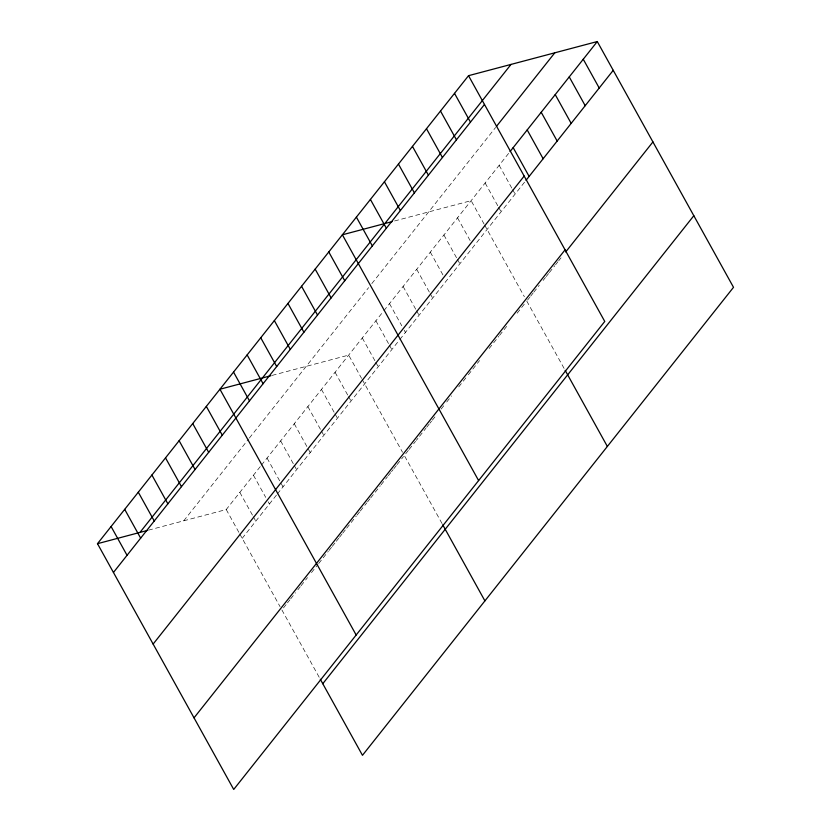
<?xml version="1.0" encoding="UTF-8"?>
<svg xmlns="http://www.w3.org/2000/svg" width="831" height="831" viewBox="0 0 831 831"><rect width="100%" height="100%" fill="white"/><g stroke="black" fill="none" stroke-linecap="round" stroke-linejoin="round"><path stroke-width="0.62" stroke-dasharray="4.16 3.12" d="M183.744 520.808L248.573 439.048M249.373 438.041L368.611 287.64M371.821 283.6L495.608 127.465M148.489 530.157L226.24 509.548L260.643 466.149M261.443 465.131L383.091 311.708M383.891 310.701L509.278 152.54M242.185 538.332L276.598 494.923M277.398 493.915L399.046 340.481M399.846 339.474L525.234 181.324M283.485 607.918L286.685 603.877M287.484 602.87L289.884 599.847M290.684 598.829L295.483 592.773M297.882 589.75L300.292 586.717M301.092 585.71L307.491 577.638M311.49 572.59L317.889 564.509M318.699 563.501L328.297 551.389M329.097 550.382L331.496 547.359M332.296 546.341L335.495 542.311M336.295 541.293L338.705 538.27M339.505 537.262L341.905 534.229M342.704 533.222L345.904 529.181M346.704 528.173L356.312 516.061M357.112 515.054L359.511 512.021M360.311 511.013L366.71 502.942M367.51 501.934L369.909 498.901M370.709 497.894L380.318 485.782M381.117 484.774L387.516 476.693M388.316 475.685L390.715 472.662M391.515 471.644L393.125 469.629M393.925 468.622L396.325 465.589M397.125 464.581L403.523 456.51M408.322 450.454L404.323 455.502L442.123 523.686M409.122 449.436L415.531 441.365M416.331 440.357L417.931 438.342M419.53 436.317L425.929 428.245M426.729 427.238L429.139 424.205M429.939 423.197L431.538 421.182M432.338 420.164L436.337 415.116M441.136 409.06L445.136 404.022M446.735 401.996L451.545 395.94M458.743 386.862L467.552 375.757M468.352 374.739L479.549 360.612M489.158 348.501L498.756 336.389M499.556 335.381L508.364 324.277M517.162 313.173L525.171 303.076M527.55 300.074L529.887 297.124M530.666 296.148L533.003 293.198M533.782 292.221L539.226 285.345M543.121 280.431L545.458 277.481M546.237 276.505L548.574 273.555M549.353 272.568L554.807 265.702M555.586 264.715L557.923 261.765M558.692 260.789L561.029 257.839M394.59 220.963L471.125 200.666L484.006 223.913M272.142 375.394L348.677 355.107L361.568 378.354M499.161 165.307L512.041 188.554M512.654 189.665L515.116 194.09M485.138 182.986L498.029 206.233M498.642 207.345L501.093 211.77M484.618 225.024L524.361 296.719M526.771 301.061L564.561 369.244M457.517 217.826L470.408 241.073M443.91 234.986L456.801 258.233M457.414 259.345L459.865 263.77M430.313 252.146L443.193 275.393M416.705 269.306L429.585 292.554M430.198 293.665L432.66 298.09M403.097 286.466L415.988 309.714M416.601 310.825L419.053 315.25M389.49 303.627L401.768 325.773M404.219 330.198L405.445 332.41M375.892 320.787L388.773 344.034M389.386 345.145L391.837 349.571M362.285 337.947L375.165 361.194M375.778 362.306L378.24 366.731M362.181 379.466L402.516 452.241M335.07 372.267L347.96 395.514M348.573 396.626L351.025 401.051M321.472 389.427L334.353 412.675M334.966 413.786L337.428 418.211M307.865 406.588L320.745 429.835M321.368 430.946L323.82 435.371M294.257 423.748L310.212 452.531M280.66 440.908L293.54 464.155M294.153 465.267L296.605 469.692M267.052 458.068L283.007 486.852M253.445 475.228L265.712 497.374M268.174 501.799L269.4 504.012M239.837 492.388L252.728 515.635M253.341 516.747L255.792 521.172M226.24 509.548L239.12 532.796M239.733 533.907L280.078 606.682M281.886 609.933L319.675 678.127"/><path stroke-width="1.25" d="M468.528 75.683L604.76 321.452L233.719 789.45L97.487 543.682L468.528 75.683L597.281 41.55L733.513 287.318L362.472 755.317L320.299 679.239M139.972 532.422L511.023 64.413M113.442 572.466L484.483 104.457M496.387 126.478L554.796 52.81M510.057 151.564L597.281 41.55M153.133 644.067L524.174 176.068M526.013 180.337L613.226 70.334M194.028 717.839L565.07 249.84M565.703 251.949L652.927 141.935M322.771 683.716L693.823 215.717M392.159 221.607L342.382 234.799L478.614 480.567M270.927 375.716L219.935 389.24L356.167 635.009M97.487 543.682L147.274 530.479M583.258 59.23L599.213 88.013M569.245 76.909L585.201 105.693M555.222 94.589L571.177 123.372M541.21 112.268L557.165 141.052M527.197 129.948L543.142 158.731M513.174 147.627L529.129 176.411M454.515 93.363L470.471 122.136M440.503 111.042L456.448 139.816M565.184 370.366L607.357 446.444M426.48 128.722L442.435 157.495M412.467 146.401L428.412 175.175M398.444 164.081L414.399 192.865M384.431 181.76L400.386 210.544M370.408 199.44L386.363 228.224M356.395 217.12L372.35 245.903M328.775 251.959L344.73 280.743M315.167 269.119L331.122 297.903M442.746 524.797L484.909 600.875M301.56 286.28L317.515 315.063M287.962 303.44L303.907 332.223M274.355 320.6L290.31 349.384M260.747 337.76L276.702 366.544M247.139 354.92L263.095 383.704M233.542 372.08L249.487 400.864M206.327 406.401L222.282 435.184M192.719 423.561L208.674 452.344M179.122 440.721L195.077 469.505M165.514 457.881L181.47 486.665M151.907 475.041L167.862 503.825M138.299 492.201L154.254 520.985M124.702 509.361L140.657 538.145M111.094 526.522L127.05 555.305"/></g></svg>
